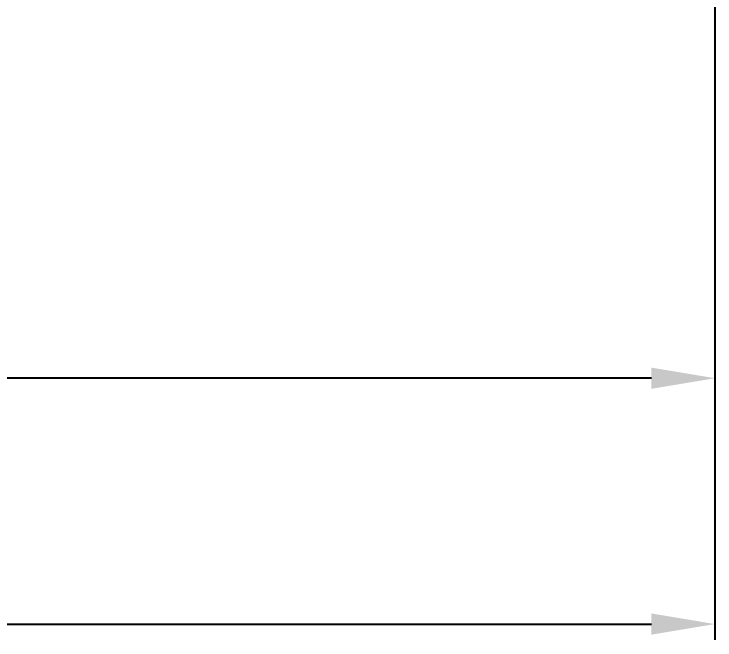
# Model space of a CAD drawing. Header units: millimetres. Extents: x 136 to 1356, y 36 to 868.
# Drawn here: x 1181.4 to 1291.5, y 36.2 to 134.5 of the extents above; entities that cross this region are included whole.
import ezdxf

# ---------------------------------------------------------------- set-up
doc = ezdxf.new("R2010")
doc.units = ezdxf.units.MM
doc.header["$LTSCALE"] = 20
doc.layers.add('____', color=7, linetype='Continuous')
doc.styles.add('style1', font='gbeitc.shx')
doc.styles.add('유형1', font='gbeitc.shx', dxfattribs={"height": 8})
doc.dimstyles.new('ISO-25', dxfattribs={"dimtxt": 2.5, "dimasz": 3, "dimexe": 1.25, "dimexo": 0.5, "dimgap": 1, "dimtad": 3, "dimtoh": 1, "dimdsep": 46, "dimtxsty": '유형1', "dimcen": 2.5, "dimclrd": 5, "dimclre": 5, "dimclrt": 5, "dimadec": 0, "dimazin": 0, "dimtfac": 1, "dimtmove": 0, "dimatfit": 3, "dimfxl": 1, "dimarcsym": 0})

# ---------------------------------------------------------------- blocks, each defined once
blk = doc.blocks.new('*D11')
at = {"layer": '____', "color": 2, "lineweight": -2, "transparency": 16777216}
for p, q in [((910.46, 139.26), (910.46, 74.8)), ((1291.55, 139.67), (1291.55, 74.8)), ((1281.55, 77.3), (920.46, 77.3))]:
    blk.add_line(p, q, dxfattribs=at)
at = {"layer": '____', "color": 2, "transparency": 16777216}
for points in [[(920.46, 78.96), (920.46, 75.63), (910.46, 77.3)], [(1281.55, 78.96), (1281.55, 75.63), (1291.55, 77.3)]]:
    blk.add_solid(points, dxfattribs=at)
at = {"layer": 'Defpoints', "color": 0, "transparency": 16777216}
for p in [(910.46, 140.26), (1291.55, 140.67), (910.46, 77.3)]:
    blk.add_point(p, dxfattribs=at)
at = {"layer": '____', "color": 2, "transparency": 16777216, "insert": (1101, 84.3), "char_height": 12, "attachment_point": 5, "style": 'style1'}
blk.add_mtext('381', dxfattribs=at)
blk = doc.blocks.new('*D12')
at = {"layer": '____', "color": 2, "lineweight": -2, "transparency": 16777216}
for p, q in [((841.8, 142.66), (841.8, 36.17)), ((1291.55, 139.67), (1291.55, 36.17)), ((851.8, 38.67), (1281.55, 38.67))]:
    blk.add_line(p, q, dxfattribs=at)
at = {"layer": '____', "color": 2, "transparency": 16777216}
for points in [[(851.8, 40.34), (851.8, 37.01), (841.8, 38.67)], [(1281.55, 40.34), (1281.55, 37.01), (1291.55, 38.67)]]:
    blk.add_solid(points, dxfattribs=at)
at = {"layer": 'Defpoints', "color": 0, "transparency": 16777216}
for p in [(841.8, 143.66), (1291.55, 140.67), (1291.55, 38.67)]:
    blk.add_point(p, dxfattribs=at)
at = {"layer": '____', "color": 2, "transparency": 16777216, "insert": (1066.67, 45.67), "char_height": 12, "attachment_point": 5, "style": 'style1'}
blk.add_mtext('450', dxfattribs=at)

msp = doc.modelspace()

# ---------------------------------------------------------------- dimensions: what is measured, and where the dimension line sits
at = {"layer": '____', "color": 2}
for base, p1, p2, picture, middle in [((1291.55, 38.67), (841.8, 143.66), (1291.55, 140.67), '*D12', (1066.67, 45.67)), ((910.46, 77.3), (1291.55, 140.67), (910.46, 140.26), '*D11', (1101, 84.3))]:
    dim = msp.add_linear_dim(base=base, p1=p1, p2=p2, dimstyle='ISO-25', override={"dimtxt": 12, "dimasz": 10, "dimexe": 2.5, "dimexo": 1, "dimtoh": 0, "dimdec": 0, "dimtxsty": 'style1', "dimcen": -1, "dimclrd": 2, "dimclre": 2, "dimclrt": 2, "dimtdec": 0}, dxfattribs=at)
    dim.commit()
    dim.dimension.update_dxf_attribs({"geometry": picture, "text_midpoint": middle})

doc.saveas('drawing.dxf')
